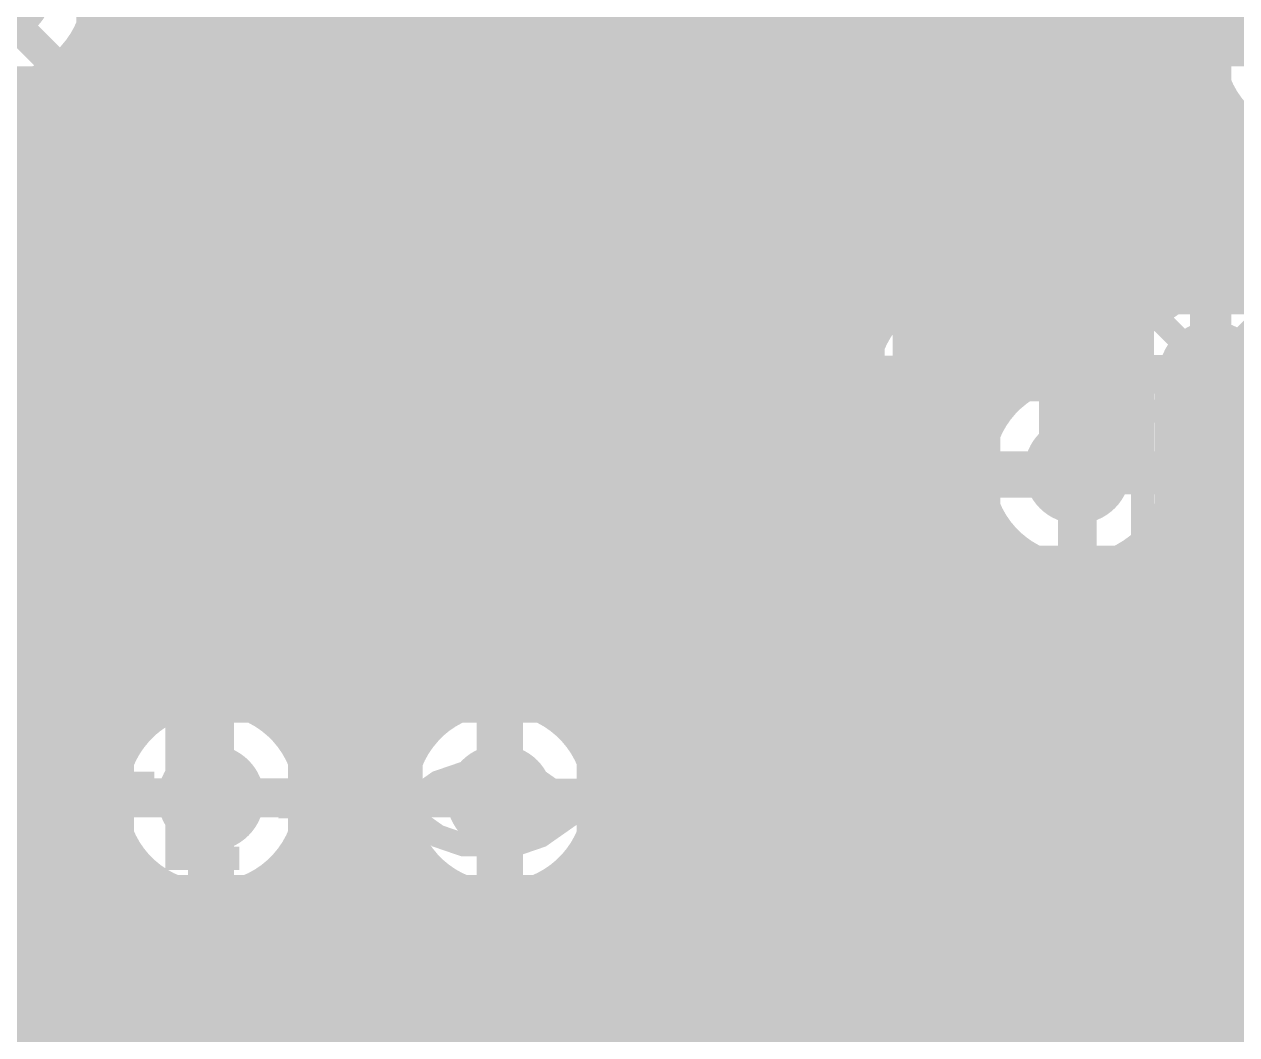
# Model space of a CAD drawing. Extents: x -7 to 100, y -42 to 30.
# Drawn here: x 47.66 to 55.66, y 3.39 to 10.06 of the extents above; entities that cross this region are included whole.
import ezdxf

# ---------------------------------------------------------------- set-up
doc = ezdxf.new("R2010")
doc.units = 0
doc.header["$MEASUREMENT"] = 0
doc.layers.get('0').update_dxf_attribs({"linetype": 'CONTINUOUS'})
for name, color, linetype in [('22-315-0_BOT', 7, 'CONTINUOUS'), ('22-315-0_DRD', 7, 'CONTINUOUS'), ('22-315-0_GND', 6, 'CONTINUOUS'), ('22-315-0_IN1', 4, 'CONTINUOUS'), ('22-315-0_SMB', 3, 'CONTINUOUS'), ('22-315-0_SMT', 5, 'CONTINUOUS'), ('22-315-0_SPB', 10, 'CONTINUOUS'), ('22-315-0_SPT', 14, 'CONTINUOUS'), ('22-315-0_SSB', 9, 'CONTINUOUS'), ('22-315-0_SST', 12, 'CONTINUOUS'), ('22-315-0_TOP', 11, 'CONTINUOUS'), ('THRUHOLE_TAP', 15, 'CONTINUOUS')]:
    doc.layers.add(name, color=color, linetype=linetype)

# ---------------------------------------------------------------- blocks, each defined once
blk = doc.blocks.new('RECTANGLE_8')
blk.add_solid([(0.4826, 0.4064), (0.4826, -0.4064), (-0.4826, 0.4064), (-0.4826, -0.4064)])
blk = doc.blocks.new('ROUND_56')
at = {"const_width": 0.35052}
blk.add_lwpolyline([(-0.17526, 0, 1), (0.17526, 0, 1)], format="xyb", close=True, dxfattribs=at)
blk = doc.blocks.new('ROUND_65')
at = {"const_width": 0.35052}
blk.add_lwpolyline([(-0.17526, 0, 1), (0.17526, 0, 1)], format="xyb", close=True, dxfattribs=at)
blk = doc.blocks.new('ROUND_62')
at = {"const_width": 0.35052}
blk.add_lwpolyline([(-0.17526, 0, 1), (0.17526, 0, 1)], format="xyb", close=True, dxfattribs=at)
blk = doc.blocks.new('ROUND_80')
at = {"const_width": 0.0635}
blk.add_lwpolyline([(-0.03175, 0, 1), (0.03175, 0, 1)], format="xyb", close=True, dxfattribs=at)
blk = doc.blocks.new('RECTANGLE_2')
blk.add_solid([(0.63627, 0.51308), (0.63627, -0.51308), (-0.63627, 0.51308), (-0.63627, -0.51308)])
blk = doc.blocks.new('ROUND_83')
at = {"const_width": 0.10033}
blk.add_lwpolyline([(-0.050164, 0, 1), (0.050164, 0, 1)], format="xyb", close=True, dxfattribs=at)

msp = doc.modelspace()

# ---------------------------------------------------------------- linework, layer by layer
at = {"layer": '22-315-0_BOT'}
for points, const_width in [([(39.37, 12.954), (39.497, 12.827), (39.497, 9.017), (47.879, 9.017), (48.895, 10.033), (54.102, 10.033), (54.864, 10.795), (54.864, 11.303), (55.372, 11.811), (66.929, 11.811), (68.58, 10.16)], 0.635), ([(46.99, 7.6962), (47.5742, 7.6962), (49.149, 9.271), (54.483, 9.271), (55.753, 10.541), (55.753, 10.795)], 0.2032), ([(48.895, 7.6962), (48.895, 7.747), (50.038, 8.89), (55.245, 8.89), (56.007, 9.652), (56.007, 9.779), (56.134, 9.906)], 0.2032), ([(50.8, 7.6962), (50.8, 7.874), (51.435, 8.509), (55.753, 8.509), (57.023, 9.779), (62.357, 9.779), (63.246, 8.89), (63.246, 8.763)], 0.2032), ([(49.9872, 8.26516), (49.7078, 7.98576)], 0.254), ([(49.9872, 8.26516), (49.9872, 7.0104)], 0.254), ([(49.9872, 8.1534), (49.87544, 8.1534)], 0.254), ([(49.8094, 8.08736), (49.8094, 3.5814)], 0.254), ([(51.8922, 8.1026), (51.6128, 8.1026)], 0.254), ([(51.6128, 8.1026), (51.6128, 7.0104)], 0.254), ([(51.6382, 8.1026), (51.6382, 3.5814)], 0.254), ([(51.8668, 8.1026), (51.8668, 3.5814)], 0.254), ([(51.8922, 8.1026), (51.8922, 7.0104)], 0.254), ([(54.91988, 8.1026), (53.5178, 8.1026)], 0.254), ([(53.5178, 8.1026), (53.5178, 7.0104)], 0.254), ([(53.6956, 8.1026), (53.6956, 4.2164)], 0.254), ([(53.9242, 8.1026), (53.9242, 6.5278)], 0.254), ([(54.1528, 8.1026), (54.1528, 7.61492)], 0.254), ([(54.3814, 8.1026), (54.3814, 7.75208)], 0.254), ([(54.61, 8.1026), (54.61, 7.79272)], 0.254), ([(54.8386, 8.1026), (54.8386, 7.90702)], 0.254), ([(49.7078, 7.98576), (49.7078, 7.0104)], 0.254), ([(49.9872, 7.9248), (49.7078, 7.9248)], 0.254), ([(51.8922, 7.9248), (51.6128, 7.9248)], 0.254), ([(54.84114, 7.9248), (53.5178, 7.9248)], 0.254), ([(55.499, 7.747), (55.499, 5.207), (54.6608, 4.3688), (54.61, 4.3688)], 0.2032), ([(49.9872, 7.6962), (49.7078, 7.6962)], 0.254), ([(51.8922, 7.6962), (51.6128, 7.6962)], 0.254), ([(51.8922, 7.6962), (52.705, 7.6962)], 0.254), ([(53.5178, 7.6962), (52.705, 7.6962)], 0.254), ([(52.705, 7.6962), (53.848, 7.6962)], 0.2032), ([(52.705, 7.6962), (53.848, 7.6962)], 0.2032), ([(54.26202, 7.6962), (53.5178, 7.6962)], 0.254), ([(48.0822, 7.63016), (47.8663, 7.41172)], 0.254), ([(48.0822, 7.63016), (48.0822, 7.0104)], 0.254), ([(47.9806, 7.52856), (47.9806, 3.5814)], 0.254), ([(48.0822, 7.4676), (47.91964, 7.4676)], 0.254), ([(49.9872, 7.4676), (49.7078, 7.4676)], 0.254), ([(51.8922, 7.4676), (51.6128, 7.4676)], 0.254), ([(54.03088, 7.4676), (53.5178, 7.4676)], 0.254), ([(47.8028, 7.36092), (47.8028, 7.0104)], 0.254), ([(48.0822, 7.239), (47.8028, 7.239)], 0.254), ([(49.9872, 7.239), (49.7078, 7.239)], 0.254), ([(51.8922, 7.239), (51.6128, 7.239)], 0.254), ([(53.94198, 7.239), (53.5178, 7.239)], 0.254), ([(54.61, 7.112), (54.61, 5.7912)], 0.2032), ([(54.61, 7.112), (54.61, 5.7912)], 0.2032), ([(47.8028, 7.0104), (47.8028, 6.9596)], 0.254), ([(48.0822, 7.0104), (47.8028, 7.0104)], 0.254), ([(48.0822, 7.0104), (48.0822, 6.9596)], 0.254), ([(49.7078, 7.0104), (49.7078, 6.9596)], 0.254), ([(49.9872, 7.0104), (49.7078, 7.0104)], 0.254), ([(49.9872, 7.0104), (49.9872, 6.9596)], 0.254), ([(51.8922, 7.0104), (51.6128, 7.0104)], 0.254), ([(51.6128, 7.0104), (51.6128, 6.9596)], 0.254), ([(51.8922, 7.0104), (51.8922, 6.9596)], 0.254), ([(53.5178, 7.0104), (53.5178, 6.9596)], 0.254), ([(53.9369, 7.0104), (53.5178, 7.0104)], 0.254), ([(59.69, 5.715), (56.261, 5.715), (55.88, 5.334), (55.88, 4.318), (54.737, 3.175), (44.577, 3.175), (41.656, 6.096), (41.656, 6.985)], 0.2032), ([(47.8028, 6.9596), (47.8028, 5.5372)], 0.254), ([(48.0822, 6.9596), (48.0822, 5.5372)], 0.254), ([(49.7078, 6.9596), (49.7078, 5.5372)], 0.254), ([(49.9872, 6.9596), (49.9872, 5.5372)], 0.254), ([(51.6128, 6.9596), (51.6128, 5.5372)], 0.254), ([(51.8922, 6.9596), (51.8922, 5.5372)], 0.254), ([(53.5178, 6.9596), (53.5178, 5.5372)], 0.254), ([(48.0822, 6.7818), (47.8028, 6.7818)], 0.254), ([(49.9872, 6.7818), (49.7078, 6.7818)], 0.254), ([(51.8922, 6.7818), (51.6128, 6.7818)], 0.254), ([(54.01564, 6.7818), (53.5178, 6.7818)], 0.254), ([(54.1528, 6.60908), (54.1528, 6.5278)], 0.254), ([(48.0822, 6.5532), (47.8028, 6.5532)], 0.254), ([(49.9872, 6.5532), (49.7078, 6.5532)], 0.254), ([(51.8922, 6.5532), (51.6128, 6.5532)], 0.254), ([(54.2036, 6.5532), (53.5178, 6.5532)], 0.254), ([(53.7972, 6.5278), (53.7972, 5.1054)], 0.254), ([(54.2036, 6.5278), (53.7972, 6.5278)], 0.254), ([(54.2036, 6.5659), (54.2036, 6.5278)], 0.254), ([(54.2036, 6.5659), (54.2036, 6.5278)], 0.254), ([(48.0822, 6.3246), (47.8028, 6.3246)], 0.254), ([(48.895, 4.953), (48.895, 6.2738)], 0.3048), ([(49.9872, 6.3246), (49.7078, 6.3246)], 0.254), ([(50.8, 4.953), (50.8, 6.2738)], 0.3048), ([(51.8922, 6.3246), (51.6128, 6.3246)], 0.254), ([(53.7972, 6.3246), (53.5178, 6.3246)], 0.254), ([(52.705, 6.2738), (52.705, 3.8862)], 0.2032), ([(48.0822, 6.096), (47.8028, 6.096)], 0.254), ([(49.9872, 6.096), (49.7078, 6.096)], 0.254), ([(51.8922, 6.096), (51.6128, 6.096)], 0.254), ([(53.7972, 6.096), (53.5178, 6.096)], 0.254), ([(48.0822, 5.8674), (47.8028, 5.8674)], 0.254), ([(49.9872, 5.8674), (49.7078, 5.8674)], 0.254), ([(51.8922, 5.8674), (51.6128, 5.8674)], 0.254), ([(53.7972, 5.8674), (53.5178, 5.8674)], 0.254), ([(48.0822, 5.6388), (47.8028, 5.6388)], 0.254), ([(49.9872, 5.6388), (49.7078, 5.6388)], 0.254), ([(51.8922, 5.6388), (51.6128, 5.6388)], 0.254), ([(53.7972, 5.6388), (53.5178, 5.6388)], 0.254), ([(47.8028, 5.5372), (47.4472, 5.5372)], 0.254), ([(47.752, 5.5372), (47.752, 3.5814)], 0.254), ([(48.4378, 5.5372), (48.0822, 5.5372)], 0.254), ([(48.2092, 5.5372), (48.2092, 3.5814)], 0.254), ([(48.4378, 5.5372), (48.4378, 5.45592)], 0.254), ([(48.4378, 5.5372), (48.4378, 5.45592)], 0.254), ([(49.3522, 5.5372), (49.3522, 5.45592)], 0.254), ([(49.7078, 5.5372), (49.3522, 5.5372)], 0.254), ([(49.3522, 5.5372), (49.3522, 5.45592)], 0.254), ([(49.5808, 5.5372), (49.5808, 3.5814)], 0.254), ([(50.3428, 5.5372), (49.9872, 5.5372)], 0.254), ([(50.038, 5.5372), (50.038, 3.5814)], 0.254), ([(50.2666, 5.5372), (50.2666, 5.37464)], 0.254), ([(50.3428, 5.5372), (50.3428, 5.45592)], 0.254), ([(51.2572, 5.5372), (51.2572, 5.45592)], 0.254), ([(51.6128, 5.5372), (51.2572, 5.5372)], 0.254), ([(51.4096, 5.5372), (51.4096, 5.25272)], 0.254), ([(52.2986, 5.5372), (51.8922, 5.5372)], 0.254), ([(52.0954, 5.5372), (52.0954, 4.6228)], 0.254), ([(52.2986, 5.5372), (52.2986, 4.6228)], 0.254), ([(53.1114, 5.5372), (53.1114, 4.6228)], 0.254), ([(53.5178, 5.5372), (53.1114, 5.5372)], 0.254), ([(53.2384, 5.5372), (53.2384, 4.6228)], 0.254), ([(53.467, 5.5372), (53.467, 4.6228)], 0.254), ([(48.39208, 5.4102), (47.49292, 5.4102)], 0.254), ([(50.29708, 5.4102), (49.39792, 5.4102)], 0.254), ([(52.2986, 5.4102), (51.30292, 5.4102)], 0.254), ([(53.7972, 5.4102), (53.1114, 5.4102)], 0.254), ([(48.25492, 5.1816), (47.63008, 5.1816)], 0.254), ([(50.15992, 5.1816), (49.53508, 5.1816)], 0.254), ([(52.2986, 5.1816), (51.44008, 5.1816)], 0.254), ([(53.7972, 5.1816), (53.1114, 5.1816)], 0.254), ([(53.7972, 5.1054), (53.7972, 5.0546)], 0.254), ([(53.7972, 5.0546), (53.7972, 4.2164)], 0.254), ([(48.21428, 4.953), (47.67072, 4.953)], 0.254), ([(50.11928, 4.953), (49.57572, 4.953)], 0.254), ([(52.2986, 4.953), (51.48072, 4.953)], 0.254), ([(53.7972, 4.953), (53.1114, 4.953)], 0.254), ([(48.25492, 4.7244), (47.63008, 4.7244)], 0.254), ([(50.15992, 4.7244), (49.53508, 4.7244)], 0.254), ([(52.2986, 4.7244), (51.44008, 4.7244)], 0.254), ([(53.7972, 4.7244), (53.1114, 4.7244)], 0.254), ([(51.4096, 4.65074), (51.4096, 3.5814)], 0.254), ([(52.2986, 4.6228), (51.8922, 4.6228)], 0.254), ([(51.8922, 4.6228), (51.8922, 3.5814)], 0.254), ([(53.5178, 4.6228), (53.1114, 4.6228)], 0.254), ([(53.5178, 4.6228), (53.5178, 4.2164)], 0.254), ([(50.2666, 4.53136), (50.2666, 3.5814)], 0.254), ([(48.39208, 4.4958), (47.49292, 4.4958)], 0.254), ([(48.4378, 4.45008), (48.4378, 3.5814)], 0.254), ([(49.3522, 4.45008), (49.3522, 3.5814)], 0.254), ([(50.29708, 4.4958), (49.39792, 4.4958)], 0.254), ([(51.8922, 4.4958), (51.30292, 4.4958)], 0.254), ([(53.7972, 4.4958), (53.5178, 4.4958)], 0.254), ([(51.181, 4.38912), (51.181, 3.5814)], 0.254), ([(48.6664, 4.31292), (48.6664, 3.5814)], 0.254), ([(48.895, 4.27228), (48.895, 3.5814)], 0.254), ([(49.1236, 4.31292), (49.1236, 3.5814)], 0.254), ([(50.4952, 4.34594), (50.4952, 3.5814)], 0.254), ([(50.7238, 4.27736), (50.7238, 3.5814)], 0.254), ([(50.9524, 4.29006), (50.9524, 3.5814)], 0.254), ([(52.705, 3.8862), (52.7812, 3.81), (53.975, 3.81), (54.5338, 4.3688), (54.61, 4.3688)], 0.2032), ([(51.8922, 4.2672), (44.05884, 4.2672)], 0.254), ([(53.7972, 4.2672), (53.5178, 4.2672)], 0.254), ([(53.7972, 4.2164), (53.5178, 4.2164)], 0.254), ([(51.8922, 4.0386), (44.28744, 4.0386)], 0.254), ([(51.8922, 3.81), (44.51604, 3.81)], 0.254), ([(55.97144, 3.8354), (55.05704, 2.921)], 0.254), ([(51.8922, 3.5814), (44.74464, 3.5814)], 0.254), ([(51.8922, 3.5814), (44.74464, 3.5814)], 0.254), ([(58.35904, 3.5814), (55.71744, 3.5814)], 0.254), ([(55.753, 3.61696), (55.753, 2.921)], 0.254), ([(58.35904, 3.3528), (55.48884, 3.3528)], 0.254), ([(55.5244, 3.38836), (55.5244, 2.921)], 0.254)]:
    msp.add_lwpolyline(points, dxfattribs=dict(at, const_width=const_width))
at = {"layer": '22-315-0_BOT', "const_width": 0.254}
for points in [[(54.91988, 8.1026, 0.1337954), (54.81954, 7.75968)], [(54.61, 7.79272, 0.4142136), (53.92928, 7.112)], [(54.81828, 7.7597, 0.0779385), (54.61, 7.79236)], [(47.8028, 7.36092, 0.046778), (47.86114, 7.40926)], [(47.8028, 7.36092, 0.046778), (47.86114, 7.40926)], [(53.92928, 7.112, 0.2370532), (54.2036, 6.5659)], [(47.67072, 4.953, 0.2113087), (47.4479, 5.45669)], [(48.4378, 5.45592, 0.2113087), (48.21532, 4.953)], [(49.57572, 4.953, 0.2113087), (49.3529, 5.45669)], [(50.3428, 5.45592, 0.2113087), (50.12032, 4.953)], [(51.48072, 4.953, 0.2113087), (51.2579, 5.45669)], [(46.99, 4.27228, 0.4142136), (47.67072, 4.953)], [(48.21428, 4.953, 0.4142136), (48.895, 4.27228)], [(48.895, 4.27228, 0.4142136), (49.57572, 4.953)], [(50.11928, 4.953, 0.4142136), (50.8, 4.27228)], [(50.8, 4.27228, 0.4142136), (51.48072, 4.953)]]:
    msp.add_lwpolyline(points, format="xyb", dxfattribs=at)
at = {"layer": '22-315-0_DRD', "const_width": 0.254}
for points in [[(55.118, 11.43), (55.118, 10.16)], [(55.753, 11.43), (55.753, 10.16)], [(48.133, 9.652), (48.133, 10.922)], [(55.499, 10.541), (55.499, 9.271)], [(55.118, 10.16), (56.388, 10.16)], [(56.769, 9.906), (55.499, 9.906)], [(46.863, 9.652), (48.133, 9.652)], [(55.499, 9.271), (56.769, 9.271)], [(54.864, 8.382), (54.864, 7.112)], [(56.134, 8.382), (54.864, 8.382)], [(55.499, 8.382), (55.499, 7.112)], [(53.213, 8.3312), (53.213, 7.0612)], [(54.483, 8.3312), (53.213, 8.3312)], [(53.213, 8.3312), (53.213, 7.0612)], [(54.483, 8.3312), (53.213, 8.3312)], [(53.848, 8.3312), (53.848, 7.0612)], [(53.848, 8.3312), (53.848, 7.0612)], [(54.483, 7.0612), (54.483, 8.3312)], [(54.483, 7.0612), (54.483, 8.3312)], [(53.975, 7.747), (53.975, 6.477)], [(55.245, 7.747), (53.975, 7.747)], [(53.975, 7.747), (53.975, 6.477)], [(55.245, 7.747), (53.975, 7.747)], [(54.61, 7.747), (54.61, 6.477)], [(54.61, 7.747), (54.61, 6.477)], [(56.134, 7.747), (54.864, 7.747)], [(55.245, 6.477), (55.245, 7.747)], [(55.245, 6.477), (55.245, 7.747)], [(54.483, 7.6962), (53.213, 7.6962)], [(54.483, 7.6962), (53.213, 7.6962)], [(55.245, 7.112), (53.975, 7.112)], [(55.245, 7.112), (53.975, 7.112)], [(54.864, 7.112), (56.134, 7.112)], [(53.213, 7.0612), (54.483, 7.0612)], [(53.213, 7.0612), (54.483, 7.0612)], [(53.975, 6.477), (55.245, 6.477)], [(53.975, 6.477), (55.245, 6.477)], [(47.625, 5.588), (46.355, 5.588)], [(47.625, 4.318), (47.625, 5.588)], [(48.26, 5.588), (48.26, 4.318)], [(49.53, 5.588), (48.26, 5.588)], [(48.895, 5.588), (48.895, 4.318)], [(49.53, 4.318), (49.53, 5.588)], [(50.165, 5.588), (50.165, 4.318)], [(51.435, 5.588), (50.165, 5.588)], [(50.8, 5.588), (50.8, 4.318)], [(51.435, 4.318), (51.435, 5.588)], [(47.625, 4.953), (46.355, 4.953)], [(49.53, 4.953), (48.26, 4.953)], [(51.435, 4.953), (50.165, 4.953)], [(46.355, 4.318), (47.625, 4.318)], [(48.26, 4.318), (49.53, 4.318)], [(50.165, 4.318), (51.435, 4.318)]]:
    msp.add_lwpolyline(points, dxfattribs=at)
at = {"layer": '22-315-0_IN1', "const_width": 0.254}
for points in [[(48.2854, 26.1747), (48.2854, 5.25272)], [(48.514, 26.1747), (48.514, 5.51688)], [(48.7426, 26.1747), (48.7426, 5.61594)], [(54.6862, 21.32838), (54.6862, 7.78764)], [(54.9148, 21.12264), (54.9148, 8.09498)], [(51.4858, 16.28902), (51.4858, 1.87198)], [(50.3428, 16.13408), (50.3428, 5.45592)], [(51.2572, 16.13408), (51.2572, 5.45592)], [(51.7144, 16.05788), (51.7144, 2.10312)], [(50.5714, 15.99692), (50.5714, 5.59308)], [(50.8, 15.95628), (50.8, 5.63372)], [(51.0286, 15.99692), (51.0286, 5.59308)], [(51.943, 15.96898), (51.943, 2.19202)], [(52.1716, 15.9639), (52.1716, 2.19456)], [(52.4002, 14.97838), (52.4002, 2.11836)], [(52.6288, 14.77264), (52.6288, 1.91008)], [(52.8574, 14.6939), (52.8574, 0.508)], [(53.086, 14.69898), (53.086, 0.508)], [(48.9712, 10.91438), (48.9712, 5.62864)], [(50.1142, 10.95502), (50.1142, 0.508)], [(54.4576, 10.87374), (54.4576, 7.99592)], [(53.3146, 10.75436), (53.3146, 8.11784)], [(49.1998, 10.70864), (49.1998, 5.56006)], [(49.8856, 10.72388), (49.8856, 0.508)], [(49.4284, 10.6299), (49.4284, 5.37464)], [(49.657, 10.63498), (49.657, 0.508)], [(54.229, 10.61212), (54.229, 8.26008)], [(53.5432, 10.56894), (53.5432, 8.30326)], [(54.0004, 10.51306), (54.0004, 8.35914)], [(53.7718, 10.50036), (53.7718, 8.37184)], [(55.1434, 10.49274), (55.1434, 8.32612)], [(55.372, 10.23112), (55.372, 8.41502)], [(55.48376, 10.1092), (48.15332, 10.1092)], [(55.45328, 9.8806), (48.04156, 9.8806)], [(48.0568, 9.89838), (48.0568, 0.508)], [(55.50408, 9.652), (47.7393, 9.652)], [(47.8282, 9.69264), (47.8282, 0.508)], [(47.5996, 9.6139), (47.5996, 5.25272)], [(55.6006, 9.48436), (55.6006, 8.41756)], [(55.65394, 9.4234), (29.1338, 9.4234)], [(62.72022, 9.1948), (29.1338, 9.1948)], [(58.12028, 8.9662), (29.1338, 8.9662)], [(57.98312, 8.7376), (29.1338, 8.7376)], [(57.94248, 8.509), (29.1338, 8.509)], [(53.50002, 8.2804), (29.1338, 8.2804)], [(55.07736, 8.2804), (54.19598, 8.2804)], [(53.26888, 8.0518), (29.1338, 8.0518)], [(54.89194, 8.0518), (54.42712, 8.0518)], [(53.17998, 7.8232), (29.1338, 7.8232)], [(54.82336, 7.8232), (54.51602, 7.8232)], [(53.1749, 7.5946), (29.1338, 7.5946)], [(53.25364, 7.366), (29.1338, 7.366)], [(53.3146, 7.27456), (53.3146, 0.508)], [(53.45938, 7.1374), (29.1338, 7.1374)], [(53.5432, 7.08914), (53.5432, 0.508)], [(55.372, 7.07898), (55.372, 0.508)], [(55.6006, 7.0739), (55.6006, 0.508)], [(53.7718, 7.02056), (53.7718, 0.508)], [(53.95976, 6.9088), (29.1338, 6.9088)], [(56.16194, 6.9088), (55.2577, 6.9088)], [(54.0004, 6.80974), (54.0004, 0.508)], [(54.08422, 6.6802), (29.1338, 6.6802)], [(56.09336, 6.6802), (55.13578, 6.6802)], [(55.1434, 6.69036), (55.1434, 0.508)], [(54.229, 6.54812), (54.229, 0.508)], [(54.44744, 6.4516), (29.1338, 6.4516)], [(54.4576, 6.44906), (54.4576, 0.508)], [(54.6862, 6.43636), (54.6862, 0.508)], [(56.10606, 6.4516), (54.77002, 6.4516)], [(54.9148, 6.50494), (54.9148, 0.508)], [(56.20512, 6.223), (29.1338, 6.223)], [(56.46674, 5.9944), (29.1338, 5.9944)], [(58.36158, 5.7658), (29.1338, 5.7658)], [(48.54702, 5.5372), (47.33798, 5.5372)], [(50.45202, 5.5372), (49.24298, 5.5372)], [(58.37174, 5.5372), (51.14798, 5.5372)], [(48.31588, 5.3086), (47.56912, 5.3086)], [(50.22088, 5.3086), (49.47412, 5.3086)], [(58.42254, 5.3086), (51.37912, 5.3086)], [(48.22698, 5.08), (47.65802, 5.08)], [(50.13198, 5.08), (49.56302, 5.08)], [(58.5216, 5.08), (51.46802, 5.08)], [(48.2219, 4.8514), (47.66056, 4.8514)], [(50.1269, 4.8514), (49.56556, 4.8514)], [(58.67908, 4.8514), (51.47056, 4.8514)], [(48.30064, 4.6228), (47.58436, 4.6228)], [(47.5996, 4.65074), (47.5996, 0.508)], [(48.2854, 4.65074), (48.2854, 0.508)], [(50.20564, 4.6228), (49.48936, 4.6228)], [(58.93054, 4.6228), (51.39436, 4.6228)], [(49.4284, 4.53136), (49.4284, 0.508)], [(50.3428, 4.45008), (50.3428, 0.508)], [(51.2572, 4.45008), (51.2572, 0.508)], [(48.50638, 4.3942), (47.37608, 4.3942)], [(48.514, 4.38912), (48.514, 0.508)], [(50.41138, 4.3942), (49.28108, 4.3942)], [(58.35904, 4.3942), (51.18608, 4.3942)], [(48.7426, 4.29006), (48.7426, 0.508)], [(48.9712, 4.27736), (48.9712, 0.508)], [(49.1998, 4.34594), (49.1998, 0.508)], [(50.5714, 4.31292), (50.5714, 0.508)], [(50.8, 4.27228), (50.8, 0.508)], [(51.0286, 4.31292), (51.0286, 0.508)], [(56.33974, 4.1656), (29.1338, 4.1656)], [(56.07812, 3.937), (29.1338, 3.937)], [(55.97906, 3.7084), (29.1338, 3.7084)], [(55.96636, 3.4798), (29.1338, 3.4798)]]:
    msp.add_lwpolyline(points, dxfattribs=at)
for points in [[(55.07228, 10.795, 0.3081987), (55.50408, 10.16254)], [(47.498, 9.60628, 0.4142136), (48.17872, 10.287)], [(55.50408, 10.16254, 0.0969893), (55.45385, 9.906)], [(55.45328, 9.906, 0.4142136), (56.134, 9.22528)], [(53.848, 8.37692, 0.4142136), (53.16728, 7.6962)], [(54.5211, 7.7851, 0.3762555), (53.848, 8.37438)], [(55.499, 8.42772, 0.4087598), (54.81828, 7.7597)], [(56.17972, 7.747, 0.4142136), (55.499, 8.42772)], [(54.61, 7.79272, 0.0328412), (54.52087, 7.78686)], [(54.81828, 7.7597, 0.0779385), (54.61, 7.79236)], [(55.499, 7.06628, 0.4142136), (56.17972, 7.747)], [(53.16728, 7.6962, 0.4142136), (53.848, 7.01548)], [(54.61, 6.43128, 0.4087411), (55.28818, 7.0993)], [(55.28818, 7.0993, 0.0788315), (55.499, 7.06585)], [(53.848, 7.01548, 0.032718), (53.9368, 7.02129)], [(53.93436, 7.02056, 0.3753401), (54.61, 6.43128)], [(47.67072, 4.953, 0.4142136), (46.99, 5.63372)], [(48.895, 5.63372, 0.4142136), (48.21428, 4.953)], [(49.57572, 4.953, 0.4142136), (48.895, 5.63372)], [(50.8, 5.63372, 0.4142136), (50.11928, 4.953)], [(51.48072, 4.953, 0.4142136), (50.8, 5.63372)], [(46.99, 4.27228, 0.4142136), (47.67072, 4.953)], [(48.21428, 4.953, 0.4142136), (48.895, 4.27228)], [(48.895, 4.27228, 0.4142136), (49.57572, 4.953)], [(50.11928, 4.953, 0.4142136), (50.8, 4.27228)], [(50.8, 4.27228, 0.4142136), (51.48072, 4.953)]]:
    msp.add_lwpolyline(points, format="xyb", dxfattribs=at)
at = {"layer": '22-315-0_SSB', "const_width": 0.1524}
for points in [[(51.62296, 8.81888), (52.0954, 8.81888), (51.62296, 9.49706), (51.62296, 9.6647), (51.68138, 9.83488), (52.03698, 9.83488), (52.0954, 9.6647)], [(52.46116, 9.1567), (52.9336, 9.1567), (52.69738, 9.83488), (52.578, 9.83488), (52.578, 8.81888)], [(53.29936, 8.98906), (53.35778, 8.81888), (53.71338, 8.81888), (53.7718, 8.98906), (53.7718, 9.6647), (53.71338, 9.83488), (53.35778, 9.83488), (53.29936, 9.6647)], [(54.92242, 9.12114), (55.09006, 9.17956), (55.26024, 9.17956), (55.43042, 9.12114), (55.43042, 8.76554), (55.26024, 8.70712), (55.09006, 8.70712), (54.92242, 8.76554), (54.92242, 9.12114), (54.75224, 9.17956), (54.58206, 9.17956), (54.41442, 9.12114), (54.41442, 8.76554), (54.58206, 8.70712), (54.75224, 8.70712), (54.92242, 8.76554)], [(47.8155, 8.4455), (47.8155, 5.5245), (46.1772, 5.5245), (46.1772, 8.4455), (47.8155, 8.4455)], [(49.7205, 8.4455), (49.7205, 5.5245), (48.0822, 5.5245), (48.0822, 8.4455), (49.7205, 8.4455)], [(51.6255, 8.4455), (51.6255, 5.5245), (49.9872, 5.5245), (49.9872, 8.4455), (51.6255, 8.4455)], [(51.8795, 5.5245), (51.8795, 8.4455), (53.5178, 8.4455), (53.5178, 5.5245), (51.8795, 5.5245)], [(54.58206, 7.86892), (54.41442, 7.98576), (54.41442, 8.22452), (54.58206, 8.34136), (54.75224, 8.34136), (55.09006, 8.10514), (55.43042, 8.34136), (55.43042, 7.86892)], [(54.92242, 7.32536), (54.41442, 7.50316)], [(54.92242, 7.03072), (54.92242, 7.38632), (55.09006, 7.50316), (55.26024, 7.50316), (55.43042, 7.38632), (55.43042, 7.03072), (54.41442, 7.03072)], [(55.4355, 6.5405), (55.4355, 3.6195), (53.7972, 3.6195), (53.7972, 6.5405), (55.4355, 6.5405)], [(48.44542, 5.12572), (48.44542, 4.88696)], [(50.22342, 4.82092), (50.39106, 4.70154), (50.56124, 4.64312), (50.89906, 4.64312), (51.06924, 4.70154), (51.23942, 4.82092), (51.23942, 4.93776), (51.06924, 5.05714), (50.89906, 5.11556), (50.56124, 5.11556), (50.39106, 5.05714), (50.22342, 4.93776), (50.22342, 4.82092)], [(48.44542, 5.00634), (49.46142, 5.00634), (49.29124, 4.88696)], [(53.5305, 4.6355), (53.5305, 1.7145), (51.8922, 1.7145), (51.8922, 4.6355), (53.5305, 4.6355)], [(48.78324, 4.40436), (48.78324, 3.93192), (49.46142, 4.16814), (49.46142, 4.28752), (48.44542, 4.28752)], [(50.56124, 4.27736), (50.56124, 3.80492), (51.23942, 4.04114), (51.23942, 4.16052), (50.22342, 4.16052)], [(48.95342, 3.38836), (48.44542, 3.56616)], [(48.95342, 3.09372), (48.95342, 3.44932), (49.12106, 3.56616), (49.29124, 3.56616), (49.46142, 3.44932), (49.46142, 3.09372), (48.44542, 3.09372)], [(50.73142, 3.26136), (50.22342, 3.43916)], [(50.73142, 2.96672), (50.73142, 3.32232), (50.89906, 3.43916), (51.06924, 3.43916), (51.23942, 3.32232), (51.23942, 2.96672), (50.22342, 2.96672)]]:
    msp.add_lwpolyline(points, dxfattribs=at)
at = {"layer": '22-315-0_SST', "const_width": 0.1524}
for points in [[(47.60214, 9.906), (47.60214, 10.2616), (47.26178, 10.38098), (46.92396, 10.38098), (46.58614, 10.2616), (46.58614, 9.906)], [(49.38014, 9.779), (49.38014, 10.1346), (49.03978, 10.25398), (48.70196, 10.25398), (48.36414, 10.1346), (48.36414, 9.779)], [(51.28514, 9.779), (51.28514, 10.1346), (50.94478, 10.25398), (50.60696, 10.25398), (50.26914, 10.1346), (50.26914, 9.779)], [(53.19014, 9.779), (53.19014, 10.1346), (52.84978, 10.25398), (52.51196, 10.25398), (52.17414, 10.1346), (52.17414, 9.779)], [(47.60214, 9.96442), (46.58614, 9.96442)], [(49.38014, 9.83742), (48.36414, 9.83742)], [(51.28514, 9.83742), (50.26914, 9.83742)], [(53.19014, 9.83742), (52.17414, 9.83742)], [(47.625, 5.842), (46.355, 5.842), (46.101, 6.096), (46.101, 9.398), (47.879, 9.398), (47.879, 6.096), (47.625, 5.842)], [(49.53, 5.842), (48.26, 5.842), (48.006, 6.096), (48.006, 9.398), (49.784, 9.398), (49.784, 6.096), (49.53, 5.842)], [(51.435, 5.842), (50.165, 5.842), (49.911, 6.096), (49.911, 9.398), (51.689, 9.398), (51.689, 6.096), (51.435, 5.842)], [(53.34, 5.842), (52.07, 5.842), (51.816, 6.096), (51.816, 9.398), (53.594, 9.398), (53.594, 6.096), (53.34, 5.842)], [(64.48044, 0.02032), (59.97956, 0.02032), (54.58968, 0.02032), (54.58968, 8.86968), (56.73852, 8.86968)], [(55.6387, 7.62), (68.81876, 7.62), (69.42074, 8.21944), (55.03926, 8.21944), (55.6387, 7.62), (55.6387, 1.27), (55.03926, 0.67056), (55.03926, 8.21944)], [(47.879, 7.366), (46.101, 7.366)], [(49.784, 7.366), (48.006, 7.366)], [(51.689, 7.366), (49.911, 7.366)], [(53.594, 7.366), (51.816, 7.366)], [(47.83074, 4.55422), (48.18634, 4.55422), (48.30318, 4.89458), (48.30318, 5.2324), (48.18634, 5.57022), (47.83074, 5.57022)], [(47.88916, 4.55422), (47.88916, 5.57022)], [(49.08296, 4.55422), (48.66894, 4.55422), (48.66894, 5.57022)], [(49.92116, 4.89458), (49.44618, 4.89458), (49.68494, 5.57022), (49.80178, 5.57022), (49.80178, 4.55422)], [(52.89296, 4.53898), (53.06314, 4.65582), (53.06314, 4.89458), (52.89296, 5.01142), (52.72278, 5.01142), (52.38496, 4.7752), (52.04714, 5.01142), (52.04714, 4.53898)], [(47.625, 0.762), (46.355, 0.762), (46.101, 1.016), (46.101, 4.318), (47.879, 4.318), (47.879, 1.016), (47.625, 0.762)], [(49.53, 0.762), (48.26, 0.762), (48.006, 1.016), (48.006, 4.318), (49.784, 4.318), (49.784, 1.016), (49.53, 0.762)], [(51.435, 0.762), (50.165, 0.762), (49.911, 1.016), (49.911, 4.318), (51.689, 4.318), (51.689, 1.016), (51.435, 0.762)], [(53.06314, 4.17322), (53.06314, 3.7592), (52.04714, 3.7592)], [(53.06314, 2.921), (53.06314, 3.2766), (52.72278, 3.39598), (52.38496, 3.39598), (52.04714, 3.2766), (52.04714, 2.921)]]:
    msp.add_lwpolyline(points, dxfattribs=at)
at = {"layer": '22-315-0_TOP'}
for points, const_width in [([(51.37912, 14.33576), (51.37912, 9.53008)], 0.254), ([(51.60772, 14.20622), (51.60772, 9.53008)], 0.254), ([(48.63592, 14.14272), (48.63592, 9.70534)], 0.254), ([(48.40732, 14.04874), (48.40732, 9.93394)], 0.254), ([(51.83632, 14.07414), (51.83632, 9.53008)], 0.254), ([(52.06492, 14.0335), (52.06492, 9.53008)], 0.254), ([(54.5719, 13.335), (54.61, 13.2969), (54.61, 12.573), (54.61, 7.112)], 0.2032), ([(54.5719, 13.335), (54.5719, 12.6111), (54.61, 12.573), (54.61, 7.112)], 0.2032), ([(58.05424, 11.3538), (58.05424, 10.30224), (55.499, 7.747)], 0.2032), ([(49.53, 11.303), (50.8, 10.033), (50.8, 8.636)], 0.2032), ([(53.848, 11.176), (52.6923, 10.0203), (52.6923, 8.6487), (52.705, 8.636)], 0.2032), ([(48.86452, 11.00074), (48.86452, 9.53008)], 0.254), ([(49.09312, 10.71626), (49.09312, 9.53008)], 0.254), ([(49.32172, 10.60196), (49.32172, 9.53008)], 0.254), ([(49.55032, 10.57148), (49.55032, 9.53008)], 0.254), ([(49.57572, 10.57402), (50.3174, 9.83234)], 0.254), ([(53.79974, 10.44702), (53.1749, 9.81964)], 0.254), ([(53.89372, 10.44702), (53.89372, 7.25678)], 0.254), ([(54.12232, 10.49782), (54.12232, 7.65556)], 0.254), ([(54.1274, 10.50036), (54.1274, 7.66064)], 0.254), ([(54.1274, 10.50036), (54.1274, 7.66064)], 0.254), ([(49.77892, 10.37082), (49.77892, 9.53008)], 0.254), ([(53.66512, 10.30986), (53.66512, 9.53008)], 0.254), ([(48.895, 8.636), (48.895, 8.763), (47.498, 10.16), (47.498, 10.287)], 0.2032), ([(48.21174, 10.12952), (48.81118, 9.53008)], 0.254), ([(50.00752, 10.14222), (50.00752, 9.53008)], 0.254), ([(51.2826, 10.033), (51.2826, 9.53008)], 0.254), ([(53.43652, 10.08126), (53.43652, 9.53008)], 0.254), ([(50.16754, 9.9822), (48.35906, 9.9822)], 0.254), ([(52.2097, 9.9822), (51.2826, 9.9822)], 0.254), ([(52.2097, 10.0203), (52.2097, 9.53008)], 0.254), ([(54.1274, 9.9822), (53.33746, 9.9822)], 0.254), ([(50.23612, 9.91362), (50.23612, 9.53008)], 0.254), ([(50.3174, 9.83234), (50.3174, 9.53008)], 0.254), ([(53.1749, 9.81964), (53.1749, 9.53008)], 0.254), ([(53.20792, 9.85266), (53.20792, 9.53008)], 0.254), ([(50.3174, 9.7536), (48.58766, 9.7536)], 0.254), ([(52.2097, 9.7536), (51.2826, 9.7536)], 0.254), ([(54.1274, 9.7536), (53.1749, 9.7536)], 0.254), ([(49.78146, 9.53008), (48.81118, 9.53008)], 0.254), ([(50.3174, 9.525), (48.81626, 9.525)], 0.254), ([(49.91354, 9.53008), (49.78146, 9.53008)], 0.254), ([(50.3174, 9.53008), (49.91354, 9.53008)], 0.254), ([(51.68646, 9.53008), (51.2826, 9.53008)], 0.254), ([(52.2097, 9.525), (51.2826, 9.525)], 0.254), ([(51.81854, 9.53008), (51.68646, 9.53008)], 0.254), ([(53.72354, 9.53008), (53.72354, 7.74192), (51.81854, 7.74192)], 0.254), ([(52.2097, 9.53008), (51.81854, 9.53008)], 0.254), ([(53.72354, 9.53008), (53.1749, 9.53008)], 0.254), ([(54.1274, 9.525), (53.1749, 9.525)], 0.254), ([(54.1274, 9.2964), (53.72354, 9.2964)], 0.254), ([(54.1274, 9.0678), (53.72354, 9.0678)], 0.254), ([(54.1274, 8.8392), (53.72354, 8.8392)], 0.254), ([(54.1274, 8.6106), (53.72354, 8.6106)], 0.254), ([(54.1274, 8.382), (53.72354, 8.382)], 0.254), ([(54.1274, 8.1534), (53.72354, 8.1534)], 0.254), ([(54.1274, 7.9248), (53.72354, 7.9248)], 0.254), ([(47.87646, 7.74192), (45.97146, 7.74192)], 0.254), ([(47.72152, 7.74192), (47.72152, 7.49808)], 0.254), ([(48.00854, 7.74192), (47.87646, 7.74192)], 0.254), ([(47.95012, 7.74192), (47.95012, 7.49808)], 0.254), ([(49.78146, 7.74192), (48.00854, 7.74192)], 0.254), ([(48.17872, 7.74192), (48.17872, 7.49808)], 0.254), ([(48.40732, 7.74192), (48.40732, 7.49808)], 0.254), ([(48.63592, 7.74192), (48.63592, 7.49808)], 0.254), ([(48.86452, 7.74192), (48.86452, 7.49808)], 0.254), ([(49.09312, 7.74192), (49.09312, 7.49808)], 0.254), ([(49.32172, 7.74192), (49.32172, 7.49808)], 0.254), ([(49.55032, 7.74192), (49.55032, 7.49808)], 0.254), ([(49.77892, 7.74192), (49.77892, 7.49808)], 0.254), ([(49.91354, 7.74192), (49.78146, 7.74192)], 0.254), ([(51.68646, 7.74192), (49.91354, 7.74192)], 0.254), ([(50.00752, 7.74192), (50.00752, 7.49808)], 0.254), ([(50.23612, 7.74192), (50.23612, 7.49808)], 0.254), ([(50.46472, 7.74192), (50.46472, 7.49808)], 0.254), ([(50.69332, 7.74192), (50.69332, 7.49808)], 0.254), ([(50.92192, 7.74192), (50.92192, 7.49808)], 0.254), ([(51.15052, 7.74192), (51.15052, 7.49808)], 0.254), ([(51.37912, 7.74192), (51.37912, 7.49808)], 0.254), ([(51.60772, 7.74192), (51.60772, 7.49808)], 0.254), ([(51.81854, 7.74192), (51.68646, 7.74192)], 0.254), ([(51.83632, 7.74192), (51.83632, 7.49808)], 0.254), ([(52.06492, 7.74192), (52.06492, 7.49808)], 0.254), ([(52.29352, 7.74192), (52.29352, 7.49808)], 0.254), ([(52.52212, 7.74192), (52.52212, 7.49808)], 0.254), ([(52.75072, 7.74192), (52.75072, 7.49808)], 0.254), ([(52.97932, 7.74192), (52.97932, 7.49808)], 0.254), ([(53.20792, 7.74192), (53.20792, 7.49808)], 0.254), ([(53.43652, 7.74192), (53.43652, 7.49808)], 0.254), ([(53.66512, 7.74192), (53.66512, 7.49808)], 0.254), ([(54.1274, 7.6962), (45.32122, 7.6962)], 0.254), ([(53.848, 7.6962), (53.848, 7.62), (52.832, 6.604), (52.705, 6.604)], 0.2032), ([(47.87646, 7.49808), (45.97146, 7.49808)], 0.254), ([(48.00854, 7.49808), (47.87646, 7.49808)], 0.254), ([(49.78146, 7.49808), (48.00854, 7.49808)], 0.254), ([(48.895, 7.49808), (48.895, 6.604)], 0.254), ([(49.91354, 7.49808), (49.78146, 7.49808)], 0.254), ([(51.68646, 7.49808), (49.91354, 7.49808)], 0.254), ([(50.8, 7.49808), (50.8, 6.604)], 0.254), ([(51.81854, 7.49808), (51.68646, 7.49808)], 0.254), ([(53.72354, 7.49808), (53.72354, 5.70992), (51.81854, 5.70992)], 0.254), ([(53.72354, 7.49808), (51.81854, 7.49808)], 0.254), ([(52.705, 7.49808), (52.705, 6.604)], 0.254), ([(53.97246, 7.4676), (53.72354, 7.4676)], 0.254), ([(53.89118, 7.239), (53.72354, 7.239)], 0.254), ([(53.8861, 7.0104), (53.72354, 7.0104)], 0.254), ([(58.39714, 7.0104), (55.3339, 7.0104)], 0.254), ([(55.49392, 7.01548), (55.49392, 0.381)], 0.254), ([(55.72252, 7.05104), (55.72252, 0.381)], 0.254), ([(53.89372, 6.96722), (53.89372, 0.381)], 0.254), ([(53.95722, 6.7818), (53.72354, 6.7818)], 0.254), ([(58.16854, 6.7818), (55.26024, 6.7818)], 0.254), ([(55.26532, 6.78942), (55.26532, 0.381)], 0.254), ([(53.72354, 6.604), (52.705, 6.604)], 0.254), ([(52.705, 5.70992), (52.705, 6.604)], 0.254), ([(52.705, 6.604), (50.8, 6.604), (48.895, 6.604), (46.99, 6.604)], 0.2032), ([(54.13756, 6.5532), (53.72354, 6.5532)], 0.254), ([(54.12232, 6.56844), (54.12232, 0.381)], 0.254), ([(55.03672, 6.51764), (55.03672, 0.381)], 0.254), ([(57.93994, 6.5532), (55.0799, 6.5532)], 0.254), ([(54.35092, 6.42874), (54.35092, 0.381)], 0.254), ([(54.57952, 6.38048), (54.57952, 0.381)], 0.254), ([(54.80812, 6.40842), (54.80812, 0.381)], 0.254), ([(57.71134, 6.3246), (53.72354, 6.3246)], 0.254), ([(57.48274, 6.096), (53.72354, 6.096)], 0.254), ([(57.25414, 5.8674), (53.72354, 5.8674)], 0.254), ([(47.87646, 5.70992), (45.97146, 5.70992)], 0.254), ([(48.64354, 5.6388), (47.24146, 5.6388)], 0.254), ([(47.72152, 5.70992), (47.72152, 4.45008)], 0.254), ([(48.00854, 5.70992), (47.87646, 5.70992)], 0.254), ([(47.95012, 5.70992), (47.95012, 4.45008)], 0.254), ([(49.78146, 5.70992), (48.00854, 5.70992)], 0.254), ([(48.17872, 5.70992), (48.17872, 5.09778)], 0.254), ([(48.40732, 5.70992), (48.40732, 5.49656)], 0.254), ([(48.63592, 5.70992), (48.63592, 5.63626)], 0.254), ([(48.86452, 5.70992), (48.86452, 5.68198)], 0.254), ([(49.09312, 5.70992), (49.09312, 5.65658)], 0.254), ([(50.54854, 5.6388), (49.14646, 5.6388)], 0.254), ([(49.32172, 5.70992), (49.32172, 5.54482)], 0.254), ([(49.55032, 5.70992), (49.55032, 5.27558)], 0.254), ([(49.77892, 5.70992), (49.77892, 4.45008)], 0.254), ([(49.91354, 5.70992), (49.78146, 5.70992)], 0.254), ([(51.68646, 5.70992), (49.91354, 5.70992)], 0.254), ([(50.00752, 5.70992), (50.00752, 4.45008)], 0.254), ([(50.23612, 5.70992), (50.23612, 5.41782)], 0.254), ([(50.46472, 5.70992), (50.46472, 5.6007)], 0.254), ([(50.69332, 5.70992), (50.69332, 5.67436)], 0.254), ([(50.92192, 5.70992), (50.92192, 5.67182)], 0.254), ([(57.03062, 5.6388), (51.05146, 5.6388)], 0.254), ([(51.15052, 5.70992), (51.15052, 5.59308)], 0.254), ([(51.37912, 5.70992), (51.37912, 5.3975)], 0.254), ([(51.60772, 5.70992), (51.60772, 4.45008)], 0.254), ([(51.81854, 5.70992), (51.68646, 5.70992)], 0.254), ([(51.83632, 5.70992), (51.83632, 0.381)], 0.254), ([(52.06492, 5.70992), (52.06492, 0.381)], 0.254), ([(52.29352, 5.70992), (52.29352, 0.381)], 0.254), ([(52.52212, 5.70992), (52.52212, 0.381)], 0.254), ([(52.75072, 5.70992), (52.75072, 0.381)], 0.254), ([(52.97932, 5.70992), (52.97932, 0.381)], 0.254), ([(53.20792, 5.70992), (53.20792, 0.381)], 0.254), ([(53.43652, 5.70992), (53.43652, 0.381)], 0.254), ([(53.66512, 5.70992), (53.66512, 0.381)], 0.254), ([(48.3235, 5.4102), (47.55896, 5.4102)], 0.254), ([(50.2285, 5.4102), (49.46396, 5.4102)], 0.254), ([(56.92648, 5.4102), (51.36896, 5.4102)], 0.254), ([(48.20158, 5.1816), (47.68342, 5.1816)], 0.254), ([(50.10658, 5.1816), (49.58842, 5.1816)], 0.254), ([(56.9214, 5.1816), (51.49342, 5.1816)], 0.254), ([(48.16348, 4.953), (47.72152, 4.953)], 0.254), ([(48.895, 3.556), (48.895, 4.953)], 0.3048), ([(50.06848, 4.953), (49.62652, 4.953)], 0.254), ([(50.8, 3.556), (50.8, 4.953)], 0.3048), ([(56.9214, 4.953), (51.53152, 4.953)], 0.254), ([(48.17872, 4.80822), (48.17872, 4.45008)], 0.254), ([(48.20158, 4.7244), (47.68342, 4.7244)], 0.254), ([(50.10658, 4.7244), (49.58842, 4.7244)], 0.254), ([(56.9214, 4.7244), (51.49342, 4.7244)], 0.254), ([(49.55032, 4.63042), (49.55032, 4.45008)], 0.254), ([(47.87646, 4.45008), (47.5234, 4.45008)], 0.254), ([(48.3235, 4.4958), (47.55896, 4.4958)], 0.254), ([(48.00854, 4.45008), (47.87646, 4.45008)], 0.254), ([(48.3616, 4.45008), (48.00854, 4.45008)], 0.254), ([(49.78146, 4.45008), (49.4284, 4.45008)], 0.254), ([(50.2285, 4.4958), (49.46396, 4.4958)], 0.254), ([(49.91354, 4.45008), (49.78146, 4.45008)], 0.254), ([(50.2666, 4.45008), (49.91354, 4.45008)], 0.254), ([(50.23612, 4.48818), (50.23612, 4.45008)], 0.254), ([(51.81854, 4.45008), (51.3334, 4.45008)], 0.254), ([(56.9214, 4.4958), (51.36896, 4.4958)], 0.254), ([(51.37912, 4.50596), (51.37912, 4.45008)], 0.254), ([(51.81854, 4.45008), (51.81854, 2.66192)], 0.254), ([(56.9214, 4.2672), (51.81854, 4.2672)], 0.254), ([(56.9214, 4.0386), (51.81854, 4.0386)], 0.254), ([(56.9214, 3.81), (51.81854, 3.81)], 0.254), ([(56.9214, 3.5814), (51.81854, 3.5814)], 0.254), ([(56.9214, 3.3528), (51.81854, 3.3528)], 0.254)]:
    msp.add_lwpolyline(points, dxfattribs=dict(at, const_width=const_width))
at = {"layer": '22-315-0_TOP', "const_width": 0.254}
for points in [[(51.2826, 10.033, 0.1989124), (51.14125, 10.37425)], [(51.2826, 10.033, 0.1989124), (51.14125, 10.37425)], [(52.35194, 10.36066, 0.1989124), (52.21096, 10.0203)], [(52.35194, 10.36066, 0.1989124), (52.21096, 10.0203)], [(48.21174, 10.12952, 0.0543437), (48.22891, 10.287)], [(55.499, 7.01548, 0.4142136), (56.23052, 7.747)], [(54.1274, 7.66064, 0.2155874), (53.87931, 7.112)], [(53.87848, 7.112, 0.4142136), (54.61, 6.38048)], [(54.61, 6.38048, 0.3829325), (55.33644, 7.03326)], [(55.33644, 7.03326, 0.0560431), (55.499, 7.01498)], [(47.72152, 4.953, 0.4142136), (46.99, 5.68452)], [(48.895, 5.68452, 0.4142136), (48.16348, 4.953)], [(49.62652, 4.953, 0.4142136), (48.895, 5.68452)], [(50.8, 5.68452, 0.4142136), (50.06848, 4.953)], [(51.53152, 4.953, 0.4142136), (50.8, 5.68452)], [(47.5234, 4.45262, 0.190627), (47.72136, 4.953)], [(48.16348, 4.953, 0.1906272), (48.36149, 4.45251)], [(49.4284, 4.45262, 0.190627), (49.62636, 4.953)], [(50.06848, 4.953, 0.1906272), (50.26649, 4.45251)], [(51.3334, 4.45262, 0.190627), (51.53136, 4.953)]]:
    msp.add_lwpolyline(points, format="xyb", dxfattribs=at)

# ---------------------------------------------------------------- block references
at = {"layer": '22-315-0_BOT'}
for name, p in [('ROUND_65', (47.498, 10.287)), ('RECTANGLE_8', (48.895, 7.6962)), ('RECTANGLE_8', (50.8, 7.6962)), ('RECTANGLE_8', (52.705, 7.6962)), ('ROUND_56', (55.499, 7.747)), ('ROUND_56', (53.848, 7.6962)), ('ROUND_56', (54.61, 7.112)), ('RECTANGLE_8', (48.895, 6.2738)), ('RECTANGLE_8', (50.8, 6.2738)), ('RECTANGLE_8', (52.705, 6.2738)), ('RECTANGLE_8', (54.61, 5.7912)), ('ROUND_56', (48.895, 4.953)), ('ROUND_56', (50.8, 4.953)), ('RECTANGLE_8', (54.61, 4.3688)), ('RECTANGLE_8', (52.705, 3.8862))]:
    msp.add_blockref(name, p, dxfattribs=at)
at = {"layer": '22-315-0_GND'}
for name, p in [('ROUND_65', (47.498, 10.287)), ('ROUND_65', (55.499, 7.747)), ('ROUND_80', (53.848, 7.6962)), ('ROUND_62', (54.61, 7.112)), ('ROUND_65', (48.895, 4.953)), ('ROUND_65', (50.8, 4.953))]:
    msp.add_blockref(name, p, dxfattribs=at)
at = {"layer": '22-315-0_IN1'}
for name, p in [('ROUND_65', (47.498, 10.287)), ('ROUND_65', (55.499, 7.747)), ('ROUND_62', (53.848, 7.6962)), ('ROUND_62', (54.61, 7.112)), ('ROUND_65', (48.895, 4.953)), ('ROUND_65', (50.8, 4.953))]:
    msp.add_blockref(name, p, dxfattribs=at)
at = {"layer": '22-315-0_SMB'}
for p in [(48.895, 7.6962), (50.8, 7.6962), (52.705, 7.6962), (48.895, 6.2738), (50.8, 6.2738), (52.705, 6.2738), (54.61, 5.7912), (54.61, 4.3688), (52.705, 3.8862)]:
    msp.add_blockref('RECTANGLE_8', p, dxfattribs=at)
at = {"layer": '22-315-0_SMT'}
for p in [(48.895, 8.636), (50.8, 8.636), (52.705, 8.636), (48.895, 6.604), (50.8, 6.604), (52.705, 6.604), (48.895, 3.556), (50.8, 3.556)]:
    msp.add_blockref('RECTANGLE_2', p, dxfattribs=at)
at = {"layer": '22-315-0_SPB'}
for p in [(48.895, 7.6962), (50.8, 7.6962), (52.705, 7.6962), (48.895, 6.2738), (50.8, 6.2738), (52.705, 6.2738), (54.61, 5.7912), (54.61, 4.3688), (52.705, 3.8862)]:
    msp.add_blockref('RECTANGLE_8', p, dxfattribs=at)
at = {"layer": '22-315-0_SPT'}
for p in [(48.895, 8.636), (50.8, 8.636), (52.705, 8.636), (48.895, 6.604), (50.8, 6.604), (52.705, 6.604), (48.895, 3.556), (50.8, 3.556)]:
    msp.add_blockref('RECTANGLE_2', p, dxfattribs=at)
at = {"layer": '22-315-0_TOP'}
for name, p in [('ROUND_56', (47.498, 10.287)), ('RECTANGLE_2', (48.895, 8.636)), ('RECTANGLE_2', (50.8, 8.636)), ('RECTANGLE_2', (52.705, 8.636)), ('ROUND_56', (55.499, 7.747)), ('ROUND_56', (53.848, 7.6962)), ('ROUND_56', (54.61, 7.112)), ('RECTANGLE_2', (48.895, 6.604)), ('RECTANGLE_2', (50.8, 6.604)), ('RECTANGLE_2', (52.705, 6.604)), ('ROUND_56', (48.895, 4.953)), ('ROUND_56', (50.8, 4.953)), ('RECTANGLE_2', (48.895, 3.556)), ('RECTANGLE_2', (50.8, 3.556))]:
    msp.add_blockref(name, p, dxfattribs=at)
at = {"layer": 'THRUHOLE_TAP'}
for p in [(55.499, 7.747), (53.848, 7.6962), (54.61, 7.112), (48.895, 4.953), (50.8, 4.953)]:
    msp.add_blockref('ROUND_83', p, dxfattribs=at)

doc.saveas('drawing.dxf')
